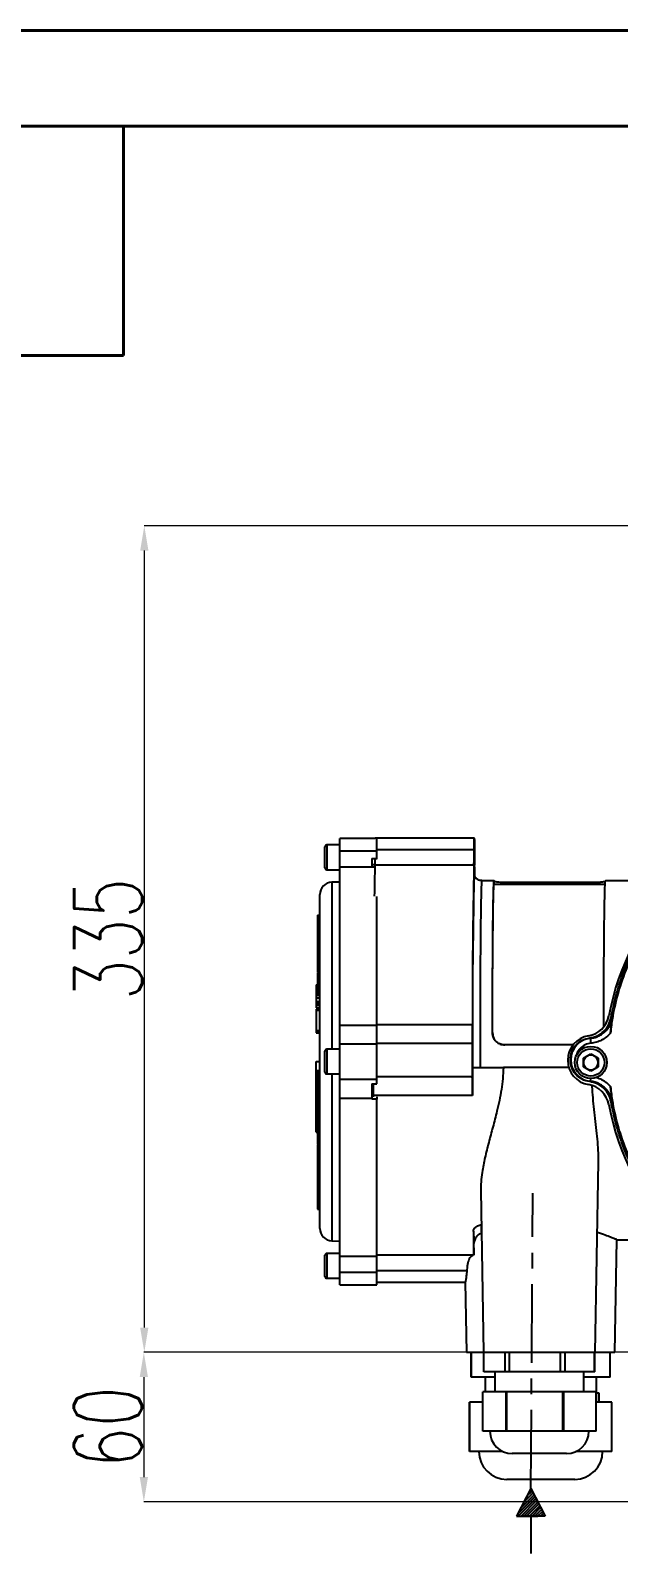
# Model space of a CAD drawing. Header units: millimetres. Extents: x 7861 to 11104, y 3791 to 6084.
# Drawn here: x 8480 to 8718, y 5469 to 6084 of the extents above; entities that cross this region are included whole.
import ezdxf

# ---------------------------------------------------------------- set-up
doc = ezdxf.new("R2010")
doc.units = ezdxf.units.MM
doc.linetypes.add('CENTER', pattern=[50.8, 31.75, -6.35, 6.35, -6.35])
for name, color, linetype, lineweight in [('AM_5', 3, 'Continuous', 25), ('AM_BOR', 7, 'Continuous', 50), ('粗实线', 7, 'Continuous', 40)]:
    doc.layers.add(name, color=color, linetype=linetype, lineweight=lineweight)
doc.layers.add('layer 1', color=7, linetype='Continuous')
doc.styles.add('SLDTEXTSTYLE1', font='txt.shx', dxfattribs={"width": 0.7, "bigfont": 'gbcbig.shx'})
doc.dimstyles.new('SLDDIMSTYLE12$0', dxfattribs={"dimtxt": 12, "dimasz": 10, "dimexe": 0, "dimexo": 0.0625, "dimgap": 0.875, "dimtad": 1, "dimdec": 1, "dimlfac": 1.8, "dimrnd": 1e-09, "dimzin": 12, "dimdsep": 46, "dimtxsty": 'SLDTEXTSTYLE1', "dimcen": 0.09, "dimdle": 8.16, "dimclrd": 3, "dimclre": 3, "dimadec": 0, "dimazin": 3, "dimtfac": 1, "dimtdec": 1, "dimtofl": 0, "dimtmove": 0, "dimatfit": 3, "dimfxl": 0, "dimfrac": 2, "dimtolj": 1, "dimlwd": 5, "dimlwe": 5, "dimarcsym": 0})

# ---------------------------------------------------------------- blocks, each defined once
blk = doc.blocks.new('*D83')
at = {"layer": 'AM_5', "color": 3, "lineweight": 5, "transparency": 16777216}
blk.add_line((8920.23, 5884.01), (8525.83, 5884.01), dxfattribs=at)
at = {"layer": 'AM_5', "color": 3, "linetype": 'Continuous', "lineweight": 5, "transparency": 16777216}
for p, q in [((8525.83, 5874.01), (8525.83, 5560.23)), ((8931.9, 5550.23), (8525.83, 5550.23))]:
    blk.add_line(p, q, dxfattribs=at)
at = {"layer": 'AM_5', "color": 3, "transparency": 16777216}
for points in [[(8524.16, 5874.01), (8527.5, 5874.01), (8525.83, 5884.01)], [(8524.16, 5560.23), (8527.5, 5560.23), (8525.83, 5550.23)]]:
    blk.add_solid(points, dxfattribs=at)
at = {"layer": 'Defpoints', "color": 0, "transparency": 16777216}
for p in [(8920.29, 5884.01), (8525.83, 5550.23), (8931.97, 5550.23)]:
    blk.add_point(p, dxfattribs=at)
at = {"layer": 'AM_5', "color": 0, "transparency": 16777216, "insert": (8511.24, 5717.12), "char_height": 12, "attachment_point": 5, "rotation": 90, "style": 'SLDTEXTSTYLE1'}
blk.add_mtext('\\A1;{\\H2.28571x;335}', dxfattribs=at)
blk = doc.blocks.new('*D84')
at = {"layer": 'AM_5', "color": 3, "lineweight": 5, "transparency": 16777216}
blk.add_line((8931.9, 5550.23), (8525.65, 5550.23), dxfattribs=at)
at = {"layer": 'AM_5', "color": 3, "linetype": 'Continuous', "lineweight": 5, "transparency": 16777216}
for p, q in [((8525.65, 5540.23), (8525.65, 5499.82)), ((8931.56, 5489.82), (8525.65, 5489.82))]:
    blk.add_line(p, q, dxfattribs=at)
at = {"layer": 'AM_5', "color": 3, "transparency": 16777216}
for points in [[(8523.98, 5540.23), (8527.31, 5540.23), (8525.65, 5550.23)], [(8523.98, 5499.82), (8527.31, 5499.82), (8525.65, 5489.82)]]:
    blk.add_solid(points, dxfattribs=at)
at = {"layer": 'Defpoints', "color": 0, "transparency": 16777216}
for p in [(8931.97, 5550.23), (8525.65, 5489.82), (8931.62, 5489.82)]:
    blk.add_point(p, dxfattribs=at)
at = {"layer": 'AM_5', "color": 0, "transparency": 16777216, "insert": (8511.06, 5520.02), "char_height": 12, "attachment_point": 5, "rotation": 90, "style": 'SLDTEXTSTYLE1'}
blk.add_mtext('\\A1;{\\H2.28571x;60}', dxfattribs=at)
blk = doc.blocks.new('rA3')
at = {"layer": '粗实线'}
for p, q in [((753.384, 421.26), (333.384, 421.26)), ((748.384, 416.26), (358.384, 416.26)), ((418.384, 404.26), (418.384, 416.26)), ((358.384, 404.26), (418.384, 404.26))]:
    blk.add_line(p, q, dxfattribs=at)

msp = doc.modelspace()

# ---------------------------------------------------------------- hatches: boundary and pattern name
at = {"layer": 'layer 1'}
h = msp.add_hatch(dxfattribs=at)
h.set_pattern_fill('ANSI31', color=256, scale=0.25)
h.set_pattern_definition([(45, (773.58535, 6828.0636), (-0.56126601, 0.56126601), [])])
h.paths.add_polyline_path([(8682.109, 5495.215), (8676.243, 5484.064), (8682.033, 5484.064), (8687.823, 5483.985)])

# ---------------------------------------------------------------- linework, layer by layer
at = {"color": 7, "linetype": 'Continuous', "lineweight": 25}
for p, q in [((8619.204, 5757.745), (8604.826, 5757.745)), ((8604.826, 5752.72), (8604.826, 5757.745)), ((8619.203, 5757.7), (8619.218, 5757.89)), ((8659.216, 5757.89), (8619.218, 5757.89)), ((8619.826, 5752.72), (8619.826, 5757.699)), ((8598.826, 5750.145), (8598.826, 5754.395)), ((8604.826, 5755.145), (8599.576, 5755.145)), ((8599.576, 5755.145), (8599.576, 5750.145)), ((8604.826, 5752.72), (8619.826, 5752.72)), ((8604.826, 5746.279), (8604.826, 5752.72)), ((8659.154, 5753.222), (8619.826, 5753.222)), ((8619.826, 5749.64), (8619.826, 5752.72)), ((8598.826, 5745.895), (8598.826, 5750.145)), ((8599.576, 5750.145), (8599.576, 5745.145)), ((8604.826, 5746.279), (8617.826, 5746.279)), ((8604.826, 5682.364), (8604.826, 5746.279)), ((8617.826, 5749.64), (8619.826, 5749.64)), ((8617.826, 5749.64), (8617.826, 5746.279)), ((8617.826, 5747.204), (8619.097, 5747.204)), ((8617.826, 5746.279), (8617.826, 5746.187)), ((8619.053, 5746.187), (8617.826, 5746.187)), ((8659.084, 5746.899), (8619.085, 5746.899)), ((8619.826, 5749.345), (8619.826, 5749.64)), ((8599.576, 5745.145), (8604.826, 5745.145)), ((8604.826, 5740.145), (8601.695, 5740.063)), ((8601.695, 5740.063), (8601.695, 5672.645)), ((8667.216, 5740.69), (8662.216, 5740.69)), ((8712.078, 5739.19), (8667.216, 5739.19)), ((8667.259, 5739.19), (8667.259, 5740.539)), ((8672.305, 5740.042), (8707.304, 5740.042)), ((8672.305, 5740.042), (8672.305, 5739.19)), ((8707.304, 5739.19), (8707.304, 5740.042)), ((8721.519, 5740.69), (8712.214, 5740.69)), ((8596.826, 5667.645), (8596.826, 5735.065)), ((8619.826, 5682.364), (8619.826, 5734.271)), ((8595.826, 5726.779), (8596.826, 5726.779)), ((8595.826, 5726.779), (8595.826, 5726.639)), ((8595.826, 5726.639), (8596.826, 5726.639)), ((8595.826, 5726.639), (8595.826, 5726.047)), ((8595.826, 5726.006), (8596.826, 5726.006)), ((8595.826, 5726.006), (8595.826, 5725.866)), ((8595.826, 5725.866), (8596.826, 5725.866)), ((8595.826, 5724.434), (8596.826, 5724.434)), ((8595.826, 5724.434), (8595.826, 5724.296)), ((8595.826, 5724.296), (8596.826, 5724.296)), ((8595.826, 5724.296), (8595.826, 5724.175)), ((8595.826, 5724.138), (8596.826, 5724.138)), ((8595.826, 5724.138), (8595.826, 5723.35)), ((8595.826, 5723.35), (8596.826, 5723.35)), ((8595.826, 5721.273), (8596.826, 5721.273)), ((8595.701, 5715.687), (8595.826, 5715.687)), ((8595.826, 5720.19), (8596.826, 5720.19)), ((8595.826, 5720.19), (8595.826, 5717.747)), ((8595.826, 5717.747), (8596.826, 5717.747)), ((8595.826, 5716.817), (8596.826, 5716.817)), ((8595.826, 5716.817), (8595.826, 5715.994)), ((8595.826, 5715.994), (8596.826, 5715.994)), ((8595.826, 5715.994), (8595.826, 5714.098)), ((8595.701, 5708.482), (8595.826, 5708.482)), ((8595.826, 5714.098), (8596.826, 5714.098)), ((8595.826, 5714.098), (8595.826, 5713.668)), ((8595.826, 5713.668), (8596.826, 5713.668)), ((8595.826, 5712.736), (8596.826, 5712.736)), ((8595.826, 5712.736), (8595.826, 5711.913)), ((8595.826, 5711.913), (8596.826, 5711.913)), ((8595.826, 5711.913), (8595.826, 5711.177)), ((8595.826, 5711.177), (8596.826, 5711.177)), ((8595.826, 5711.013), (8595.826, 5710.737)), ((8595.826, 5708.85), (8596.826, 5708.85)), ((8595.826, 5708.815), (8595.826, 5708.77)), ((8595.826, 5708.77), (8596.826, 5708.77)), ((8595.826, 5708.575), (8596.826, 5708.575)), ((8595.826, 5707.61), (8596.826, 5707.61)), ((8595.826, 5707.241), (8596.826, 5707.241)), ((8595.826, 5707.17), (8595.826, 5707.125)), ((8595.826, 5705.927), (8596.826, 5705.927)), ((8595.826, 5705.915), (8595.826, 5705.084)), ((8595.826, 5705.004), (8596.826, 5705.004)), ((8595.826, 5703.85), (8596.826, 5703.85)), ((8595.826, 5703.751), (8596.826, 5703.751)), ((8595.826, 5703.576), (8595.826, 5702.578)), ((8595.826, 5702.578), (8596.826, 5702.578)), ((8595.326, 5698.603), (8595.826, 5698.603)), ((8595.326, 5698.603), (8595.326, 5698.134)), ((8595.326, 5698.134), (8595.826, 5698.134)), ((8595.326, 5698.134), (8595.326, 5697.825)), ((8595.326, 5697.825), (8595.826, 5697.825)), ((8595.326, 5697.825), (8595.326, 5697.824)), ((8595.326, 5697.824), (8595.826, 5697.824)), ((8595.326, 5697.824), (8595.326, 5696.877)), ((8595.326, 5696.877), (8595.826, 5696.877)), ((8595.326, 5696.877), (8595.326, 5694.433)), ((8595.826, 5701.436), (8596.826, 5701.436)), ((8595.826, 5701.436), (8595.826, 5700.896)), ((8595.826, 5700.896), (8596.826, 5700.896)), ((8595.826, 5700.862), (8595.826, 5700.767)), ((8595.826, 5700.767), (8596.826, 5700.767)), ((8595.826, 5700.767), (8595.826, 5700.227)), ((8595.826, 5700.227), (8596.826, 5700.227)), ((8595.826, 5698.775), (8596.826, 5698.775)), ((8595.826, 5698.775), (8595.826, 5698.265)), ((8595.826, 5698.265), (8596.826, 5698.265)), ((8595.826, 5697.551), (8596.826, 5697.551)), ((8595.826, 5697.551), (8595.826, 5696.59)), ((8595.826, 5696.59), (8596.826, 5696.59)), ((8595.326, 5694.433), (8596.826, 5694.433)), ((8595.326, 5694.433), (8595.326, 5693.329)), ((8595.326, 5693.329), (8596.826, 5693.329)), ((8595.326, 5691.914), (8596.826, 5691.914)), ((8595.326, 5691.914), (8595.326, 5691.613)), ((8595.326, 5691.613), (8596.826, 5691.613)), ((8595.326, 5691.065), (8596.826, 5691.065)), ((8595.326, 5691.065), (8595.326, 5690.519)), ((8595.326, 5690.519), (8596.826, 5690.519)), ((8595.326, 5690.519), (8595.326, 5689.493)), ((8595.826, 5695.477), (8596.826, 5695.477)), ((8595.826, 5695.477), (8595.826, 5694.907)), ((8595.826, 5694.907), (8596.826, 5694.907)), ((8595.326, 5689.493), (8596.826, 5689.493)), ((8595.326, 5689.375), (8596.826, 5689.375)), ((8595.326, 5689.148), (8596.826, 5689.148)), ((8595.326, 5689.11), (8596.826, 5689.11)), ((8595.326, 5688.798), (8595.326, 5688.646)), ((8595.326, 5688.646), (8596.826, 5688.646)), ((8595.326, 5688.646), (8595.326, 5688.438)), ((8595.326, 5688.438), (8596.826, 5688.438)), ((8595.326, 5688.438), (8595.326, 5680.165)), ((8714.528, 5685.394), (8715.045, 5685.275)), ((8595.326, 5680.165), (8596.826, 5680.165)), ((8595.326, 5679.685), (8595.326, 5679.192)), ((8595.326, 5679.685), (8596.826, 5679.685)), ((8595.326, 5679.192), (8596.826, 5679.192)), ((8604.826, 5682.364), (8619.826, 5682.364)), ((8604.826, 5674.795), (8604.826, 5682.364)), ((8658.488, 5682.503), (8619.826, 5682.503)), ((8619.826, 5674.795), (8619.826, 5682.364)), ((8666.553, 5679.357), (8666.567, 5679.357)), ((8598.826, 5663.395), (8598.826, 5671.895)), ((8604.826, 5672.645), (8599.576, 5672.645)), ((8599.576, 5672.645), (8599.576, 5662.645)), ((8604.826, 5674.795), (8619.826, 5674.795)), ((8604.826, 5660.495), (8604.826, 5674.795)), ((8658.429, 5674.93), (8619.826, 5674.93)), ((8619.826, 5660.495), (8619.826, 5674.795)), ((8699.147, 5674.357), (8671.547, 5674.357)), ((8705.877, 5677.192), (8706.127, 5677.042)), ((8706.127, 5677.042), (8706.316, 5675.052)), ((8595.326, 5667.645), (8596.826, 5667.645)), ((8595.326, 5639.184), (8595.326, 5667.645)), ((8596.826, 5600.225), (8596.826, 5667.645)), ((8703.318, 5669.024), (8706.318, 5670.756)), ((8703.318, 5665.56), (8703.318, 5669.024)), ((8706.318, 5663.828), (8703.318, 5665.56)), ((8706.318, 5670.756), (8709.318, 5669.024)), ((8709.318, 5665.56), (8706.318, 5663.828)), ((8709.318, 5669.024), (8709.318, 5665.56)), ((8596.826, 5663.844), (8595.701, 5663.844)), ((8595.826, 5663.766), (8596.826, 5663.766)), ((8595.826, 5659.475), (8596.826, 5659.475)), ((8595.826, 5659.475), (8595.826, 5657.702)), ((8599.576, 5662.645), (8604.826, 5662.645)), ((8601.695, 5662.645), (8601.695, 5595.227)), ((8604.826, 5660.495), (8619.826, 5660.495)), ((8604.826, 5652.926), (8604.826, 5660.495)), ((8658.429, 5661.45), (8619.826, 5661.45)), ((8619.826, 5658.713), (8619.826, 5660.495)), ((8658.476, 5665.19), (8671.002, 5665.19)), ((8697.475, 5665.19), (8671.002, 5665.19)), ((8705.877, 5659.54), (8706.127, 5659.689)), ((8706.232, 5660.793), (8706.127, 5659.689)), ((8595.826, 5657.702), (8596.826, 5657.702)), ((8595.826, 5657.702), (8595.826, 5657.176)), ((8595.826, 5657.176), (8596.826, 5657.176)), ((8595.826, 5657.176), (8595.826, 5656.946)), ((8595.826, 5656.946), (8596.826, 5656.946)), ((8595.826, 5656.946), (8595.826, 5656.773)), ((8595.826, 5656.773), (8596.826, 5656.773)), ((8595.826, 5656.773), (8595.826, 5656.543)), ((8595.826, 5656.543), (8595.826, 5651.324)), ((8595.826, 5656.543), (8596.826, 5656.543)), ((8604.826, 5652.926), (8617.826, 5652.926)), ((8604.826, 5589.011), (8604.826, 5652.926)), ((8617.826, 5658.713), (8619.826, 5658.713)), ((8617.826, 5658.713), (8617.826, 5652.926)), ((8617.826, 5658.561), (8618.469, 5658.561)), ((8617.826, 5655.769), (8618.484, 5655.769)), ((8617.826, 5652.926), (8617.826, 5652.442)), ((8658.488, 5653.878), (8618.489, 5653.878)), ((8618.49, 5653.388), (8618.489, 5653.878)), ((8619.826, 5653.375), (8619.826, 5652.442)), ((8595.826, 5651.324), (8596.826, 5651.324)), ((8595.826, 5651.324), (8595.826, 5650.405)), ((8595.826, 5650.405), (8596.826, 5650.405)), ((8595.826, 5650.405), (8595.826, 5650.066)), ((8595.826, 5650.066), (8595.826, 5644.749)), ((8595.826, 5650.066), (8596.826, 5650.066)), ((8619.826, 5652.442), (8617.826, 5652.442)), ((8619.826, 5589.011), (8619.826, 5652.442)), ((8715.045, 5651.457), (8714.528, 5651.338)), ((8595.826, 5641.555), (8595.701, 5641.555)), ((8595.826, 5644.749), (8596.826, 5644.749)), ((8595.826, 5644.749), (8595.826, 5641.787)), ((8595.826, 5641.787), (8595.826, 5640.699)), ((8595.826, 5641.787), (8596.826, 5641.787)), ((8595.826, 5640.699), (8596.826, 5640.699)), ((8595.826, 5640.699), (8595.826, 5640.138)), ((8595.326, 5639.184), (8595.826, 5639.184)), ((8595.826, 5636.886), (8595.701, 5636.886)), ((8595.701, 5635.101), (8595.826, 5635.101)), ((8595.826, 5640.138), (8596.826, 5640.138)), ((8595.826, 5640.138), (8595.826, 5637.641)), ((8595.826, 5637.641), (8596.826, 5637.641)), ((8595.826, 5637.641), (8595.826, 5636.886)), ((8595.826, 5636.886), (8596.826, 5636.886)), ((8595.826, 5635.377), (8596.826, 5635.377)), ((8595.701, 5634.245), (8596.826, 5634.245)), ((8595.826, 5629.132), (8595.701, 5629.132)), ((8595.826, 5633.356), (8596.826, 5633.356)), ((8595.826, 5633.356), (8595.826, 5632.35)), ((8595.826, 5632.35), (8596.826, 5632.35)), ((8595.826, 5632.35), (8595.826, 5631.368)), ((8595.826, 5631.368), (8596.826, 5631.368)), ((8595.826, 5631.368), (8595.826, 5631.292)), ((8595.826, 5631.292), (8596.826, 5631.292)), ((8595.826, 5631.292), (8595.826, 5628.83)), ((8595.826, 5628.83), (8596.826, 5628.83)), ((8595.826, 5628.83), (8595.826, 5627.888)), ((8595.826, 5627.888), (8596.826, 5627.888)), ((8595.826, 5627.888), (8595.826, 5627.731)), ((8595.826, 5627.731), (8596.826, 5627.731)), ((8595.826, 5627.731), (8595.826, 5627.017)), ((8595.826, 5627.017), (8596.826, 5627.017)), ((8595.826, 5627.017), (8595.826, 5623.257)), ((8595.826, 5623.257), (8596.826, 5623.257)), ((8595.826, 5623.257), (8595.826, 5622.313)), ((8595.826, 5622.313), (8596.826, 5622.313)), ((8595.826, 5622.313), (8595.826, 5621.5)), ((8708.095, 5550.19), (8709.439, 5627.186)), ((8595.701, 5620.724), (8595.826, 5620.724)), ((8595.701, 5619.858), (8595.826, 5619.858)), ((8595.826, 5621.5), (8596.826, 5621.5)), ((8595.826, 5621.5), (8595.826, 5619.682)), ((8595.826, 5619.682), (8596.826, 5619.682)), ((8595.826, 5619.682), (8595.826, 5618.935)), ((8595.826, 5618.935), (8596.826, 5618.935)), ((8595.826, 5618.935), (8595.826, 5618.295)), ((8595.826, 5618.295), (8595.826, 5615.482)), ((8595.826, 5618.295), (8596.826, 5618.295)), ((8595.826, 5615.482), (8596.826, 5615.482)), ((8595.826, 5615.482), (8595.826, 5614.691)), ((8595.826, 5614.691), (8596.826, 5614.691)), ((8595.826, 5614.691), (8595.826, 5612.995)), ((8595.826, 5612.995), (8596.826, 5612.995)), ((8595.826, 5612.995), (8595.826, 5612.052)), ((8595.826, 5612.052), (8596.826, 5612.052)), ((8595.826, 5612.052), (8595.826, 5610.327)), ((8595.826, 5610.327), (8596.826, 5610.327)), ((8595.826, 5610.327), (8595.826, 5609.951)), ((8595.826, 5609.951), (8596.826, 5609.951)), ((8595.826, 5609.951), (8595.826, 5608.792)), ((8661.829, 5615.535), (8662.969, 5550.19)), ((8595.826, 5608.792), (8596.826, 5608.792)), ((8595.826, 5608.792), (8595.826, 5608.371)), ((8595.826, 5608.371), (8596.826, 5608.371)), ((8595.826, 5608.371), (8595.826, 5608.246)), ((8595.826, 5608.246), (8596.826, 5608.246)), ((8595.826, 5608.246), (8595.826, 5607.985)), ((8595.826, 5607.985), (8596.826, 5607.985)), ((8601.695, 5595.227), (8604.826, 5595.145)), ((8716.088, 5550.19), (8716.882, 5595.693)), ((8716.88, 5595.69), (8721.519, 5595.69)), ((8598.826, 5580.895), (8598.826, 5589.395)), ((8604.826, 5590.145), (8599.576, 5590.145)), ((8599.576, 5590.145), (8599.576, 5580.145)), ((8604.826, 5589.011), (8619.826, 5589.011)), ((8604.826, 5582.57), (8604.826, 5589.011)), ((8658.813, 5589.481), (8619.826, 5589.481)), ((8619.826, 5582.57), (8619.826, 5589.011)), ((8599.576, 5580.145), (8604.826, 5580.145)), ((8604.826, 5582.57), (8619.826, 5582.57)), ((8604.826, 5577.545), (8604.826, 5582.57)), ((8656.203, 5583.158), (8619.826, 5583.158)), ((8619.826, 5577.545), (8619.826, 5582.57)), ((8604.826, 5577.545), (8619.826, 5577.545)), ((8619.826, 5578.49), (8655.595, 5578.49)), ((8655.593, 5578.518), (8656.088, 5550.19)), ((8662.969, 5550.19), (8656.088, 5550.19)), ((8657.963, 5550.146), (8657.963, 5540.146)), ((8657.995, 5550.146), (8657.963, 5550.146)), ((8657.995, 5540.146), (8657.995, 5550.146)), ((8663.052, 5550.146), (8657.995, 5550.146)), ((8708.095, 5550.19), (8662.969, 5550.19)), ((8663.052, 5542.331), (8663.052, 5550.19)), ((8671.723, 5542.331), (8671.723, 5550.19)), ((8673.479, 5542.331), (8673.479, 5550.19)), ((8694.012, 5542.331), (8694.012, 5550.19)), ((8695.959, 5542.331), (8695.959, 5550.19)), ((8707.821, 5542.331), (8707.821, 5550.19)), ((8708.013, 5542.331), (8708.013, 5550.19)), ((8714.181, 5550.146), (8708.013, 5550.146)), ((8716.088, 5550.19), (8708.095, 5550.19)), ((8714.181, 5540.146), (8714.181, 5550.146)), ((8714.213, 5550.146), (8714.181, 5550.146)), ((8714.213, 5540.146), (8714.213, 5550.146)), ((8671.723, 5542.331), (8663.052, 5542.331)), ((8667.532, 5542.331), (8667.532, 5534.331)), ((8673.479, 5542.331), (8671.723, 5542.331)), ((8694.012, 5542.331), (8673.479, 5542.331)), ((8695.959, 5542.331), (8694.012, 5542.331)), ((8707.821, 5542.331), (8695.959, 5542.331)), ((8703.532, 5534.331), (8703.532, 5542.331)), ((8708.013, 5542.331), (8707.821, 5542.331)), ((8657.995, 5540.146), (8657.963, 5540.146)), ((8667.532, 5540.146), (8657.995, 5540.146)), ((8663.588, 5540.146), (8663.588, 5534.331)), ((8714.181, 5540.146), (8703.532, 5540.146)), ((8708.588, 5530.146), (8708.588, 5540.146)), ((8714.213, 5540.146), (8714.181, 5540.146)), ((8657.338, 5530.146), (8657.338, 5510.146)), ((8657.338, 5510.146), (8657.338, 5530.146)), ((8662.61, 5530.146), (8657.338, 5530.146)), ((8657.338, 5530.146), (8657.338, 5530.146)), ((8662.61, 5518.331), (8662.61, 5534.331)), ((8672.165, 5534.331), (8662.61, 5534.331)), ((8672.165, 5518.331), (8672.165, 5534.331)), ((8672.433, 5534.331), (8672.165, 5534.331)), ((8672.433, 5518.331), (8672.433, 5534.331)), ((8695.058, 5534.331), (8672.433, 5534.331)), ((8695.058, 5518.331), (8695.058, 5534.331)), ((8695.355, 5534.331), (8695.058, 5534.331)), ((8695.355, 5518.331), (8695.355, 5534.331)), ((8708.425, 5534.331), (8695.355, 5534.331)), ((8708.425, 5518.331), (8708.425, 5534.331)), ((8708.454, 5534.331), (8708.425, 5534.331)), ((8708.454, 5518.331), (8708.454, 5534.331)), ((8714.837, 5530.146), (8708.454, 5530.146)), ((8709.641, 5533.785), (8708.588, 5533.785)), ((8709.641, 5530.146), (8709.641, 5533.785)), ((8709.641, 5533.785), (8709.643, 5533.785)), ((8709.643, 5530.146), (8709.643, 5533.785)), ((8714.837, 5510.146), (8714.837, 5530.146)), ((8714.838, 5530.146), (8714.837, 5530.146)), ((8714.838, 5510.146), (8714.838, 5530.146)), ((8667.388, 5518.331), (8662.61, 5518.331)), ((8672.165, 5518.331), (8667.388, 5518.331)), ((8672.433, 5518.331), (8672.165, 5518.331)), ((8683.745, 5518.331), (8672.433, 5518.331)), ((8695.058, 5518.331), (8683.745, 5518.331)), ((8695.355, 5518.331), (8695.058, 5518.331)), ((8701.89, 5518.331), (8695.355, 5518.331)), ((8708.425, 5518.331), (8701.89, 5518.331)), ((8708.454, 5518.331), (8708.425, 5518.331)), ((8664.438, 5510.146), (8657.338, 5510.146)), ((8657.338, 5510.146), (8657.338, 5510.146)), ((8670.79, 5510.146), (8664.438, 5510.146)), ((8696.532, 5509.331), (8674.532, 5509.331)), ((8700.287, 5510.146), (8700.275, 5510.146)), ((8700.287, 5510.146), (8700.287, 5510.152)), ((8700.642, 5510.146), (8700.287, 5510.146)), ((8700.642, 5510.146), (8700.642, 5510.324)), ((8707.739, 5510.146), (8700.642, 5510.146)), ((8714.837, 5510.146), (8707.739, 5510.146)), ((8714.838, 5510.146), (8714.837, 5510.146)), ((8699.838, 5498.896), (8672.338, 5498.896))]:
    msp.add_line(p, q, dxfattribs=at)
at = {"color": 7, "linetype": 'Continuous', "lineweight": 25, "flags": 128}
for points in [[(8659.154, 5753.222), (8659.161, 5754.765), (8659.172, 5756.07), (8659.185, 5757.061), (8659.2, 5757.68), (8659.216, 5757.89), (8659.232, 5757.68), (8659.247, 5757.061), (8659.26, 5756.07), (8659.271, 5754.765), (8659.278, 5753.222)], [(8659.148, 5743.335), (8659.15, 5743.357), (8659.199, 5743.666), (8659.247, 5743.618), (8659.257, 5743.562)], [(8662.216, 5740.69), (8662.171, 5740.528), (8662.124, 5740.01), (8662.078, 5739.137), (8662.032, 5737.914), (8661.987, 5736.348), (8661.944, 5734.445), (8661.901, 5732.216), (8661.86, 5729.671), (8661.821, 5726.823), (8661.784, 5723.685), (8661.749, 5720.274), (8661.717, 5716.606), (8661.686, 5712.7), (8661.659, 5708.573), (8661.634, 5704.248), (8661.612, 5699.745), (8661.593, 5695.086), (8661.577, 5690.294), (8661.564, 5685.394), (8661.555, 5680.408), (8661.548, 5675.363), (8661.545, 5670.281), (8661.546, 5665.19)], [(8666.553, 5679.357), (8666.562, 5684.376), (8666.574, 5689.315), (8666.589, 5694.148), (8666.608, 5698.853), (8666.629, 5703.405), (8666.654, 5707.782), (8666.681, 5711.962), (8666.711, 5715.925), (8666.743, 5719.651), (8666.778, 5723.121), (8666.815, 5726.318), (8666.854, 5729.226), (8666.894, 5731.831), (8666.937, 5734.119), (8666.98, 5736.08), (8667.025, 5737.704), (8667.071, 5738.982), (8667.117, 5739.908), (8667.164, 5740.478), (8667.212, 5740.689), (8667.259, 5740.539)], [(8666.567, 5679.357), (8666.576, 5684.263), (8666.588, 5689.089), (8666.603, 5693.811), (8666.621, 5698.406), (8666.642, 5702.852), (8666.666, 5707.126), (8666.693, 5711.206), (8666.722, 5715.074), (8666.754, 5718.709), (8666.788, 5722.094), (8666.824, 5725.212), (8666.862, 5728.047), (8666.902, 5730.585), (8666.944, 5732.814), (8666.986, 5734.723), (8667.03, 5736.302), (8667.075, 5737.544), (8667.121, 5738.441), (8667.167, 5738.991), (8667.213, 5739.189), (8667.216, 5739.19)], [(8711.554, 5681.627), (8711.56, 5684.376), (8711.572, 5689.315), (8711.587, 5694.148), (8711.606, 5698.853), (8711.627, 5703.405), (8711.652, 5707.782), (8711.679, 5711.962), (8711.709, 5715.925), (8711.741, 5719.651), (8711.776, 5723.121), (8711.813, 5726.318), (8711.852, 5729.226), (8711.892, 5731.831), (8711.935, 5734.119), (8711.978, 5736.08), (8712.023, 5737.704), (8712.069, 5738.982), (8712.116, 5739.908), (8712.163, 5740.478), (8712.21, 5740.689), (8712.214, 5740.69)], [(8658.476, 5665.19), (8658.477, 5663.768), (8658.478, 5662.347), (8658.479, 5660.928), (8658.48, 5659.512), (8658.482, 5658.098), (8658.483, 5656.687), (8658.485, 5655.28), (8658.488, 5653.878)], [(8659.079, 5589.575), (8659.078, 5592.16), (8659.077, 5594.192)]]:
    msp.add_lwpolyline(points, dxfattribs=at)
at = {"color": 7, "linetype": 'Continuous', "lineweight": 25}
for radius in [6.5, 5.5]:
    msp.add_circle((8706.318, 5667.292), radius, dxfattribs=at)
for centre, radius, start, end in [((8811.991, 5668.193), 99.998, 100.32817, 169.674284), ((8599.576, 5754.395), 0.75, 90, 180), ((8418.304, 5752.73), 240.85, 358.612873, 0.117045), ((8900.128, 5752.73), 240.85, 179.882955, 181.387127), ((8599.576, 5745.895), 0.75, 180, 270), ((9049.481, 5730.92), 430.692, 177.873674, 179.522256), ((8519.955, 5749.977), 99.178, 358.221739, 359.633314), ((11171.901, 5691.444), 2513.429, 178.735735, 180.203816), ((8481.967, 5738.999), 177.557, 1.173267, 2.550203), ((8601.826, 5735.065), 5, 91.5, 180), ((11285.742, 5683.068), 2627.284, 178.685579, 180.389885), ((8703.775, 5687.909), 10, 279.269962, 349.674309), ((8225.279, 5682.064), 433.209, 359.056516, 0.058069), ((8706.993, 5668.19), 9.98, 99.270739, 260.729261), ((8599.576, 5671.895), 0.75, 90, 180), ((9118.65, 5668.19), 460.27, 179.160928, 180.839072), ((8706.948, 5668.366), 8.715, 95.402456, 264.597544), ((8706.318, 5667.292), 3, 120, 180), ((8706.318, 5667.292), 3, 180, 240), ((8706.318, 5667.292), 3, 60, 120), ((8706.318, 5667.292), 3, 0, 60), ((8706.318, 5667.292), 3, 300, 0), ((8599.576, 5663.395), 0.75, 180, 270), ((8225.279, 5654.317), 433.209, 359.941931, 0.943484), ((8706.318, 5667.292), 3, 240, 300), ((7881.458, 5652.984), 737.032, 0.069476, 0.445347), ((8703.775, 5648.471), 10, 10.325691, 80.730038), ((8811.991, 5668.188), 99.998, 190.325716, 259.67183), ((8601.826, 5600.225), 5, 180, 268.5), ((9006.351, 5602.93), 347.528, 180.648719, 182.20235), ((8888.308, 5603.333), 229.412, 181.050926, 182.283586), ((8955.022, 5607.666), 293.134, 181.171064, 181.817395), ((8599.576, 5589.395), 0.75, 90, 180), ((8599.576, 5580.895), 0.75, 180, 270), ((8674.532, 5518.331), 9, 180, 270), ((8696.532, 5518.331), 9, 270, 0), ((8672.338, 5510.146), 11.25, 180, 270), ((8699.838, 5510.146), 11.25, 270, 0)]:
    msp.add_arc(centre, radius, start, end, dxfattribs=at)
for points in [[(8714.274, 5679.155), (8714.798, 5682.807), (8715.846, 5690.11), (8718.966, 5700.753), (8723.174, 5710.996), (8728.529, 5720.697), (8734.934, 5729.736), (8742.315, 5737.998), (8750.577, 5745.38), (8759.616, 5751.784), (8769.317, 5757.14), (8779.56, 5761.348), (8790.203, 5764.467), (8797.507, 5765.515), (8801.158, 5766.039)], [(8714.528, 5685.394), (8715.116, 5688.308), (8716.292, 5694.135), (8719.044, 5702.63), (8722.492, 5710.859), (8726.692, 5718.73), (8731.537, 5726.23), (8735.311, 5730.823), (8737.199, 5733.12)], [(8698.057, 5668.366), (8698.171, 5669.441), (8698.398, 5671.592), (8700.162, 5674.378), (8702.716, 5676.465), (8704.823, 5676.949), (8705.877, 5677.192)], [(8705.877, 5659.54), (8704.823, 5659.782), (8702.716, 5660.267), (8700.162, 5662.353), (8698.398, 5665.14), (8698.171, 5667.29), (8698.057, 5668.366)], [(8801.158, 5570.692), (8797.507, 5571.216), (8790.203, 5572.264), (8779.56, 5575.384), (8769.317, 5579.592), (8759.616, 5584.947), (8750.577, 5591.352), (8742.315, 5598.733), (8734.934, 5606.995), (8728.529, 5616.034), (8723.174, 5625.735), (8718.966, 5635.978), (8715.846, 5646.621), (8714.798, 5653.925), (8714.274, 5657.576)], [(8737.199, 5603.612), (8735.311, 5605.908), (8731.537, 5610.501), (8726.692, 5618.002), (8722.492, 5625.873), (8719.044, 5634.102), (8716.292, 5642.596), (8715.116, 5648.424), (8714.528, 5651.338)]]:
    msp.add_open_spline(points, degree=3, dxfattribs=at)
for points, knots in [([(8662.209, 5740.722), (8662.105, 5740.714), (8661.696, 5740.68), (8661.04, 5740.898), (8660.365, 5741.293), (8659.893, 5741.765), (8659.593, 5742.22), (8659.426, 5742.591), (8659.343, 5742.854), (8659.304, 5743.025), (8659.299, 5743.064), (8659.295, 5743.084)], [0, 0, 0, 0, 0.0474745, 0.1861905, 0.3044679, 0.409811, 0.5056994, 0.5992557, 0.704506, 0.8379016, 1, 1, 1, 1]), ([(8667.259, 5740.539), (8667.32, 5740.499), (8667.441, 5740.418), (8668.321, 5740.266), (8669.605, 5740.132), (8671.017, 5740.053), (8671.943, 5740.045), (8672.305, 5740.042)], [0, 0, 0, 0, 0.2153056, 0.4305877, 0.6463333, 0.8614906, 1, 1, 1, 1]), ([(8707.304, 5740.042), (8707.862, 5740.049), (8708.979, 5740.064), (8710.462, 5740.174), (8711.583, 5740.316), (8712.181, 5740.448), (8712.235, 5740.513), (8712.257, 5740.539)], [0, 0, 0, 0, 0.2129679, 0.4258966, 0.639898, 0.8553588, 1, 1, 1, 1]), ([(8595.826, 5725.866), (8595.826, 5725.6), (8595.826, 5725.125), (8595.826, 5724.646), (8595.826, 5724.434)], [0, 0, 0, 0, 0.5599857, 1, 1, 1, 1]), ([(8595.826, 5724.296), (8595.826, 5724.261), (8595.826, 5724.198), (8595.826, 5724.156), (8595.826, 5724.138)], [0, 0, 0, 0, 0.55998218, 1, 1, 1, 1]), ([(8595.826, 5723.435), (8595.826, 5723.005), (8595.826, 5722.166), (8595.826, 5721.544), (8595.826, 5721.241)], [0, 0, 0, 0, 0.5132266, 1, 1, 1, 1]), ([(8595.826, 5721.273), (8595.826, 5721.067), (8595.826, 5720.697), (8595.826, 5720.345), (8595.826, 5720.19)], [0, 0, 0, 0, 0.5600034, 1, 1, 1, 1]), ([(8595.826, 5717.747), (8595.826, 5717.568), (8595.826, 5717.248), (8595.826, 5716.949), (8595.826, 5716.817)], [0, 0, 0, 0, 0.5599966, 1, 1, 1, 1]), ([(8595.826, 5713.668), (8595.826, 5713.489), (8595.826, 5713.169), (8595.826, 5712.868), (8595.826, 5712.736)], [0, 0, 0, 0, 0.5599959, 1, 1, 1, 1]), ([(8595.826, 5711.177), (8595.826, 5710.745), (8595.826, 5709.974), (8595.826, 5709.193), (8595.826, 5708.85)], [0, 0, 0, 0, 0.55999742, 1, 1, 1, 1]), ([(8595.826, 5708.575), (8595.826, 5708.299), (8595.826, 5707.997), (8595.826, 5707.705), (8595.826, 5707.68)], [0, 0, 0, 0, 0.9148031, 1, 1, 1, 1]), ([(8595.826, 5707.61), (8595.826, 5707.535), (8595.826, 5707.402), (8595.826, 5707.29), (8595.826, 5707.241)], [0, 0, 0, 0, 0.5600131, 1, 1, 1, 1]), ([(8595.826, 5707.241), (8595.826, 5706.995), (8595.826, 5706.556), (8595.826, 5706.119), (8595.826, 5705.927)], [0, 0, 0, 0, 0.56000068, 1, 1, 1, 1]), ([(8595.826, 5705.004), (8595.826, 5704.781), (8595.826, 5704.382), (8595.826, 5704.012), (8595.826, 5703.85)], [0, 0, 0, 0, 0.5596888, 1, 1, 1, 1]), ([(8595.826, 5702.578), (8595.826, 5702.361), (8595.826, 5701.973), (8595.826, 5701.6), (8595.826, 5701.436)], [0, 0, 0, 0, 0.5599848, 1, 1, 1, 1]), ([(8595.826, 5700.227), (8595.826, 5699.959), (8595.826, 5699.469), (8595.826, 5698.992), (8595.826, 5698.775)], [0, 0, 0, 0, 0.5459318, 1, 1, 1, 1]), ([(8595.826, 5698.234), (8595.826, 5698.145), (8595.826, 5697.924), (8595.826, 5697.691), (8595.826, 5697.551)], [0, 0, 0, 0, 0.4010952, 1, 1, 1, 1]), ([(8595.826, 5696.59), (8595.826, 5696.372), (8595.826, 5695.983), (8595.826, 5695.632), (8595.826, 5695.477)], [0, 0, 0, 0, 0.56003177, 1, 1, 1, 1]), ([(8595.326, 5693.329), (8595.326, 5692.907), (8595.326, 5692.153), (8595.326, 5691.987), (8595.326, 5691.914)], [0, 0, 0, 0, 0.5581866, 1, 1, 1, 1]), ([(8595.326, 5691.613), (8595.326, 5691.568), (8595.326, 5691.505), (8595.326, 5691.271), (8595.326, 5691.133), (8595.326, 5691.065)], [0, 0, 0, 0, 0.559369, 0.7797892, 1, 1, 1, 1]), ([(8595.326, 5689.493), (8595.326, 5689.486), (8595.326, 5689.474), (8595.326, 5689.405), (8595.326, 5689.375)], [0, 0, 0, 0, 0.5599418, 1, 1, 1, 1]), ([(8705.877, 5677.192), (8706.923, 5677.418), (8709.011, 5677.87), (8711.66, 5679.749), (8713.681, 5682.294), (8714.246, 5684.359), (8714.528, 5685.394)], [0, 0, 0, 0, 0.2500652, 0.4994456, 0.7493864, 1, 1, 1, 1]), ([(8706.127, 5677.042), (8706.768, 5677.139), (8707.991, 5677.323), (8709.471, 5677.925), (8710.56, 5678.541), (8711.326, 5679.083), (8712.614, 5680.178), (8714.193, 5682.136), (8714.765, 5684.243), (8715.045, 5685.275)], [0, 0, 0, 0, 0.1490594, 0.2844868, 0.3652537, 0.4374076, 0.5004523, 0.7554677, 1, 1, 1, 1]), ([(8715.045, 5685.275), (8714.908, 5684.303), (8714.635, 5682.37), (8714.394, 5680.223), (8714.274, 5679.155)], [0, 0, 0, 0, 0.5024427, 1, 1, 1, 1]), ([(8595.326, 5680.165), (8595.326, 5680.048), (8595.326, 5679.887), (8595.326, 5679.718), (8595.326, 5679.696), (8595.326, 5679.685)], [0, 0, 0, 0, 0.5604886, 0.7801175, 1, 1, 1, 1]), ([(8671.547, 5674.357), (8670.987, 5674.412), (8669.866, 5674.522), (8668.374, 5675.378), (8667.246, 5676.636), (8666.64, 5678.043), (8666.578, 5678.977), (8666.553, 5679.357)], [0, 0, 0, 0, 0.2131127, 0.4262212, 0.6394652, 0.8533812, 1, 1, 1, 1]), ([(8666.567, 5679.357), (8666.621, 5678.794), (8666.73, 5677.667), (8667.598, 5676.161), (8668.875, 5675.031), (8670.278, 5674.44), (8671.199, 5674.38), (8671.561, 5674.357)], [0, 0, 0, 0, 0.2166735, 0.4334219, 0.6484226, 0.8620356, 1, 1, 1, 1]), ([(8714.274, 5679.155), (8713.74, 5678.603), (8712.676, 5677.501), (8710.719, 5676.282), (8708.59, 5675.395), (8707.075, 5675.166), (8706.316, 5675.052)], [0, 0, 0, 0, 0.250755, 0.4999887, 0.7492331, 1, 1, 1, 1]), ([(8706.316, 5675.052), (8705.526, 5674.895), (8703.89, 5674.57), (8701.912, 5672.973), (8700.759, 5671.427), (8700.606, 5670.46), (8700.587, 5670.336)], [0, 0, 0, 0, 0.3027449, 0.6273546, 0.9519642, 1, 1, 1, 1]), ([(8595.826, 5663.766), (8595.826, 5663.702), (8595.826, 5663.575), (8595.826, 5663.146), (8595.826, 5662.288), (8595.826, 5660.953), (8595.826, 5659.968), (8595.826, 5659.475)], [0, 0, 0, 0, 0.18736448, 0.37442493, 0.56063137, 0.77992698, 1, 1, 1, 1]), ([(8671.002, 5665.19), (8670.935, 5663.706), (8670.802, 5660.737), (8670.206, 5656.304), (8669.383, 5651.908), (8668.209, 5646.831), (8666.715, 5641.162), (8665.012, 5634.909), (8663.475, 5628.792), (8662.437, 5623.485), (8661.876, 5619.064), (8661.853, 5616.686), (8661.842, 5615.535)], [0, 0, 0, 0, 0.0805066, 0.1610356, 0.2436293, 0.326242, 0.4506218, 0.5750041, 0.7030896, 0.8311062, 0.9182791, 1, 1, 1, 1]), ([(8714.528, 5651.338), (8714.247, 5652.37), (8713.685, 5654.432), (8711.667, 5656.976), (8709.018, 5658.858), (8706.925, 5659.312), (8705.877, 5659.54)], [0, 0, 0, 0, 0.2500466, 0.4994486, 0.7493959, 1, 1, 1, 1]), ([(8715.045, 5651.457), (8714.77, 5652.491), (8714.399, 5653.884), (8713.444, 5655.418), (8712.766, 5656.299), (8711.951, 5657.137), (8710.932, 5657.963), (8709.621, 5658.746), (8707.992, 5659.408), (8706.768, 5659.593), (8706.127, 5659.689)], [0, 0, 0, 0, 0.2442906, 0.329037, 0.4144904, 0.500125, 0.5979935, 0.7157717, 0.8510735, 1, 1, 1, 1]), ([(8708.596, 5661.235), (8709.306, 5660.981), (8710.733, 5660.47), (8712.674, 5659.224), (8713.74, 5658.127), (8714.274, 5657.576)], [0, 0, 0, 0, 0.3300361, 0.6639988, 1, 1, 1, 1]), ([(8709.427, 5627.186), (8709.433, 5627.287), (8709.517, 5628.758), (8709.355, 5631.796), (8709.027, 5636.312), (8708.513, 5641.041), (8707.954, 5645.819), (8707.437, 5650.594), (8707.054, 5654.554), (8706.918, 5656.978), (8706.873, 5657.799)], [0, 0, 0, 0, 0.0112716, 0.1647036, 0.3181817, 0.4755068, 0.6328433, 0.7790357, 0.9252187, 1, 1, 1, 1]), ([(8714.274, 5657.576), (8714.394, 5656.508), (8714.635, 5654.362), (8714.908, 5652.428), (8715.045, 5651.457)], [0, 0, 0, 0, 0.4975573, 1, 1, 1, 1]), ([(8595.826, 5636.903), (8595.826, 5636.818), (8595.826, 5636.564), (8595.826, 5636.02), (8595.826, 5635.621), (8595.826, 5635.377)], [0, 0, 0, 0, 0.16453162, 0.48995468, 1, 1, 1, 1]), ([(8595.826, 5635.377), (8595.826, 5635.187), (8595.826, 5634.807), (8595.826, 5634.356), (8595.826, 5634.315), (8595.826, 5634.289)], [0, 0, 0, 0, 0.271615, 0.5433293, 1, 1, 1, 1]), ([(8595.826, 5634.071), (8595.826, 5634.057), (8595.826, 5633.808), (8595.826, 5633.575), (8595.826, 5633.356)], [0, 0, 0, 0, 0.0587663, 1, 1, 1, 1]), ([(8658.845, 5598.995), (8658.906, 5599.358), (8659.03, 5600.084), (8660.103, 5601.051), (8661.167, 5601.665), (8661.881, 5601.778), (8661.95, 5601.789)], [0, 0, 0, 0, 0.3276828, 0.6557933, 0.966877, 1, 1, 1, 1]), ([(8662.035, 5598.369), (8661.471, 5598.067), (8660.503, 5597.548), (8659.657, 5596.346), (8659.251, 5595.37), (8659.097, 5594.717), (8659.082, 5594.324), (8659.077, 5594.192)], [0, 0, 0, 0, 0.408482, 0.7013153, 0.8362611, 0.9449971, 1, 1, 1, 1]), ([(8716.88, 5595.69), (8716.79, 5595.722), (8716.607, 5595.788), (8715.352, 5596.3), (8713.38, 5597.071), (8711.238, 5597.884), (8709.532, 5598.44), (8708.941, 5598.633)], [0, 0, 0, 0, 0.2173888, 0.441385, 0.6586934, 0.8817751, 1, 1, 1, 1]), ([(8658.813, 5589.481), (8658.332, 5589.2), (8657.37, 5588.638), (8656.576, 5586.5), (8656.291, 5584.459), (8656.213, 5583.301), (8656.203, 5583.158)], [0, 0, 0, 0, 0.3245448, 0.6499942, 0.9570546, 1, 1, 1, 1]), ([(8659.079, 5589.575), (8659.029, 5589.557), (8658.939, 5589.525), (8658.851, 5589.494), (8658.813, 5589.481)], [0, 0, 0, 0, 0.56, 1, 1, 1, 1]), ([(8656.203, 5583.158), (8656.14, 5582.427), (8656.014, 5580.964), (8655.751, 5579.398), (8655.606, 5578.618), (8655.6, 5578.542), (8655.598, 5578.518)], [0, 0, 0, 0, 0.2879758, 0.5758228, 0.8655334, 1, 1, 1, 1])]:
    msp.add_open_spline(points, degree=3, knots=knots, dxfattribs=at)
at = {"layer": 'layer 1', "linetype": 'CENTER'}
msp.add_line((8682.109, 5495.215), (8682.922, 5614.542), dxfattribs=at)
at = {"layer": 'layer 1'}
for p, q in [((8682.109, 5495.215), (8676.243, 5484.064)), ((8682.109, 5495.215), (8687.823, 5483.985)), ((8676.243, 5484.064), (8684.976, 5484.064)), ((8687.823, 5483.985), (8679.091, 5484.104)), ((8682.033, 5484.064), (8682.033, 5468.958))]:
    msp.add_line(p, q, dxfattribs=at)

# ---------------------------------------------------------------- block references
at = {"layer": 'AM_BOR', "xscale": 7.720839843750002, "yscale": 7.720839843750002, "zscale": 7.720839843750002}
msp.add_blockref('rA3', (5287.098, 2831.593), dxfattribs=at)

# ---------------------------------------------------------------- dimensions: what is measured, and where the dimension line sits
at = {"layer": 'AM_5'}
for base, p1, p2, text, picture, middle in [((8525.829, 5550.226), (8920.291, 5884.011), (8931.967, 5550.226), '{\\H2.28571x;335}', '*D83', (8511.24, 5717.119)), ((8525.646, 5489.823), (8931.967, 5550.226), (8931.623, 5489.823), '{\\H2.28571x;60}', '*D84', (8511.057, 5520.025))]:
    dim = msp.add_linear_dim(base=base, p1=p1, p2=p2, angle=90, text=text, dimstyle='SLDDIMSTYLE12$0', override={"dimlfac": 1}, dxfattribs=at)
    dim.commit()
    dim.dimension.update_dxf_attribs({"geometry": picture, "text_midpoint": middle})

doc.saveas('drawing.dxf')
